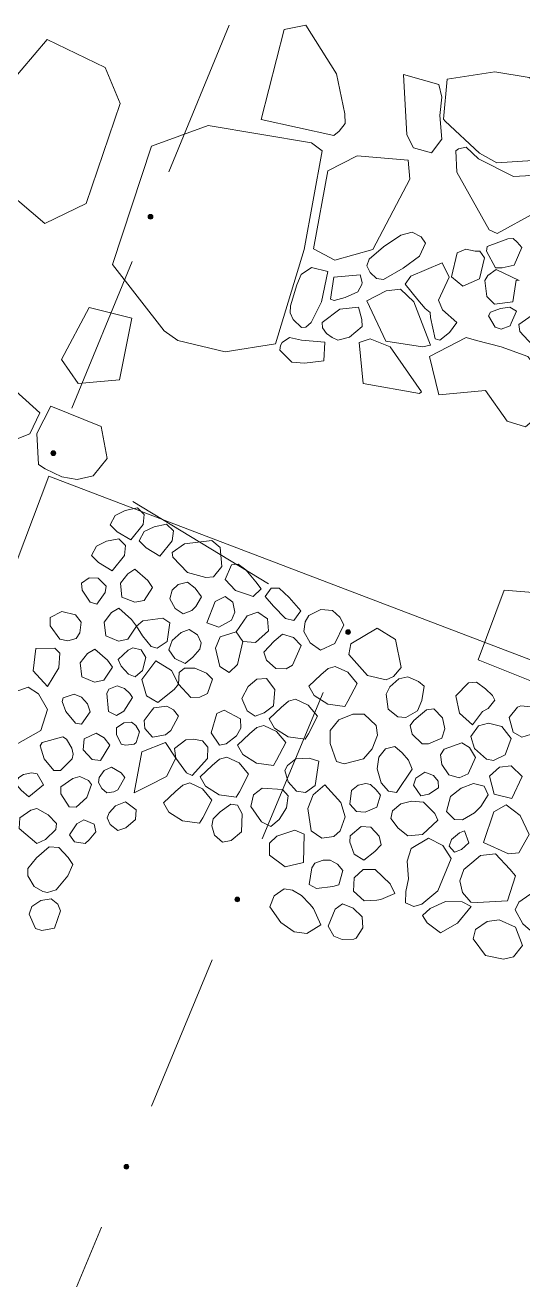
# Model space of a CAD drawing. Header units: metres. Extents: x -10443 to -4073, y -33280 to -26846.
# Drawn here: x -7321.139 to -7319.569, y -29217.282 to -29213.326 of the extents above; entities that cross this region are included whole.
import ezdxf

# ---------------------------------------------------------------- set-up
doc = ezdxf.new("R2010")
doc.units = ezdxf.units.M
doc.header["$MEASUREMENT"] = 0
doc.linetypes.add('CONTINUOUS_1', pattern=[0])
doc.linetypes.add('CONTINUOUS_2', pattern=[0])
for name, color, linetype, lineweight in [('園路', 241, 'CONTINUOUS_2', 18), ('構造物', 241, 'CONTINUOUS_2', 18), ('石', 241, 'CONTINUOUS_2', 18)]:
    doc.layers.add(name, color=color, linetype=linetype, lineweight=lineweight)

msp = doc.modelspace()

# ---------------------------------------------------------------- hatches: boundary and pattern name
at = {"layer": '園路', "linetype": 'CONTINUOUS_1', "lineweight": 18}
for points in [[(-7320.7361, -29213.9305, 1), (-7320.7511, -29213.9305, 1)], [(-7321.0426, -29214.6759, 1), (-7321.0576, -29214.6759, 1)], [(-7320.1129, -29215.2399, 1), (-7320.1279, -29215.2399, 1)], [(-7320.4624, -29216.0826, 1), (-7320.4774, -29216.0826, 1)], [(-7320.8119, -29216.9254, 1), (-7320.8269, -29216.9254, 1)]]:
    msp.add_hatch(color=256, dxfattribs=at).paths.add_polyline_path(points, flags=0)

# ---------------------------------------------------------------- linework, layer by layer
for p, q in [((-7320.6854, -29213.789), (-7320.4952, -29213.3266)), ((-7320.9919, -29214.5344), (-7320.8017, -29214.072)), ((-7320.3715, -29215.0875), (-7320.799, -29214.8282)), ((-7320.3909, -29215.8922), (-7320.1994, -29215.4303)), ((-7320.7404, -29216.7349), (-7320.5489, -29216.2731)), ((-7321.09, -29217.5777), (-7320.8984, -29217.1158))]:
    msp.add_line(p, q, dxfattribs=at)
for centre in [(-7320.7436, -29213.9305), (-7321.0501, -29214.6759), (-7320.1204, -29215.2399), (-7320.4699, -29216.0826), (-7320.8194, -29216.9254)]:
    msp.add_circle(centre, 0.0075, dxfattribs=at)
at = {"layer": '構造物', "linetype": 'CONTINUOUS_2', "lineweight": 18, "flags": 128}
msp.add_lwpolyline([(-7321.0643, -29214.7481), (-7317.6148, -29216.0635), (-7320.2131, -29222.986), (-7324.5044, -29221.3627), (-7322.541, -29216.1013), (-7321.7102, -29216.4567)], close=True, dxfattribs=at)
at = {"layer": '石', "linetype": 'CONTINUOUS_2', "lineweight": 18, "flags": 128}
for points in [[(-7320.3948, -29213.6239), (-7320.3223, -29213.3399), (-7320.254, -29213.3264), (-7320.1569, -29213.4801), (-7320.1311, -29213.6058), (-7320.1294, -29213.6363), (-7320.1489, -29213.6606), (-7320.1653, -29213.6743)], [(-7320.9461, -29213.8892), (-7321.0772, -29213.9514), (-7321.2426, -29213.8112), (-7321.1923, -29213.5167), (-7321.0698, -29213.3714), (-7320.8869, -29213.4596), (-7320.8391, -29213.5736)], [(-7319.9455, -29213.4819), (-7319.9347, -29213.6721), (-7319.9137, -29213.7129), (-7319.8574, -29213.7294), (-7319.8247, -29213.6861), (-7319.8312, -29213.6118), (-7319.8246, -29213.5532), (-7319.8342, -29213.5134)], [(-7319.8082, -29213.4969), (-7319.6574, -29213.4739), (-7319.5492, -29213.4921), (-7319.4262, -29213.588), (-7319.4496, -29213.6582), (-7319.5374, -29213.7531), (-7319.6507, -29213.7605), (-7319.7058, -29213.7297), (-7319.814, -29213.6292), (-7319.8192, -29213.623)], [(-7320.2584, -29214.0334), (-7320.3494, -29214.3309), (-7320.5076, -29214.356), (-7320.6572, -29214.3202), (-7320.7001, -29214.2905), (-7320.8638, -29214.0812), (-7320.7402, -29213.7085), (-7320.5622, -29213.6428), (-7320.2355, -29213.6974), (-7320.202, -29213.7231)], [(-7319.5316, -29213.9182), (-7319.6499, -29213.983), (-7319.675, -29213.9721), (-7319.7775, -29213.7898), (-7319.7803, -29213.7232), (-7319.7725, -29213.7166), (-7319.7475, -29213.7116), (-7319.7088, -29213.7482), (-7319.5982, -29213.8041), (-7319.5604, -29213.8016), (-7319.5284, -29213.7986)], [(-7320.2297, -29214.0317), (-7320.1842, -29213.7863), (-7320.0914, -29213.7385), (-7319.9309, -29213.7526), (-7319.9255, -29213.8118), (-7320.0422, -29214.0336), (-7320.1626, -29214.0674)], [(-7319.947, -29214.0926), (-7320.0089, -29214.1286), (-7320.0308, -29214.1257), (-7320.0503, -29214.1067), (-7320.061, -29214.0855), (-7320.0543, -29214.064), (-7320.0085, -29214.0256), (-7319.9543, -29213.9889), (-7319.9179, -29213.9796), (-7319.8902, -29213.9936), (-7319.8766, -29214.014), (-7319.8955, -29214.0547)], [(-7319.5969, -29214.083), (-7319.6342, -29214.0913), (-7319.6554, -29214.0914), (-7319.6835, -29214.0389), (-7319.6813, -29214.0246), (-7319.6166, -29214.0004), (-7319.6001, -29213.999), (-7319.5867, -29214.0108), (-7319.5728, -29214.0274)], [(-7319.7056, -29214.1265), (-7319.7587, -29214.1498), (-7319.7946, -29214.1197), (-7319.7764, -29214.0442), (-7319.7485, -29214.0332), (-7319.7191, -29214.0386), (-7319.7047, -29214.0389), (-7319.6902, -29214.0604)], [(-7320.2043, -29214.1985), (-7320.2366, -29214.2642), (-7320.2541, -29214.2789), (-7320.267, -29214.2795), (-7320.2939, -29214.2549), (-7320.3032, -29214.2335), (-7320.3021, -29214.2113), (-7320.2818, -29214.1455), (-7320.2683, -29214.1129), (-7320.2355, -29214.0909), (-7320.1844, -29214.1031)], [(-7319.7771, -29214.2635), (-7319.8001, -29214.2952), (-7319.8311, -29214.3194), (-7319.8452, -29214.3153), (-7319.8605, -29214.2485), (-7319.8619, -29214.232), (-7319.8773, -29214.22), (-7319.9008, -29214.192), (-7319.9399, -29214.1433), (-7319.9223, -29214.1179), (-7319.8232, -29214.0755), (-7319.8012, -29214.1208), (-7319.8355, -29214.1938), (-7319.8227, -29214.2238)], [(-7320.0898, -29214.167), (-7320.1291, -29214.185), (-7320.1646, -29214.1951), (-7320.1762, -29214.1907), (-7320.1649, -29214.1206), (-7320.0821, -29214.1133), (-7320.0762, -29214.1382), (-7320.0767, -29214.1442)], [(-7319.6003, -29214.1993), (-7319.6586, -29214.2057), (-7319.6825, -29214.1815), (-7319.6888, -29214.1318), (-7319.6796, -29214.1153), (-7319.6529, -29214.0964), (-7319.5809, -29214.1316), (-7319.5905, -29214.1308)], [(-7319.8859, -29214.3406), (-7320.0018, -29214.3228), (-7320.0609, -29214.1953), (-7320.0004, -29214.164), (-7319.9548, -29214.1593), (-7319.913, -29214.1986), (-7319.8604, -29214.3351)], [(-7320.0755, -29214.277), (-7320.1161, -29214.3102), (-7320.1532, -29214.3194), (-7320.1705, -29214.311), (-7320.1887, -29214.2987), (-7320.2016, -29214.2805), (-7320.2019, -29214.2642), (-7320.1465, -29214.2224), (-7320.0877, -29214.2156), (-7320.0766, -29214.255)], [(-7319.6055, -29214.2663), (-7319.6088, -29214.275), (-7319.6379, -29214.2853), (-7319.656, -29214.2792), (-7319.6779, -29214.2433), (-7319.6711, -29214.2317), (-7319.6393, -29214.2203), (-7319.61, -29214.2158), (-7319.5893, -29214.2279)], [(-7319.3699, -29214.4464), (-7319.4297, -29214.486), (-7319.4573, -29214.4879), (-7319.4778, -29214.4413), (-7319.4779, -29214.3936), (-7319.5247, -29214.3505), (-7319.5788, -29214.2924), (-7319.5813, -29214.2705), (-7319.5397, -29214.2409), (-7319.4962, -29214.2389), (-7319.4505, -29214.2617), (-7319.4082, -29214.3059)], [(-7320.1964, -29214.3851), (-7320.2578, -29214.3917), (-7320.2973, -29214.3887), (-7320.3356, -29214.3516), (-7320.3334, -29214.3363), (-7320.3287, -29214.3269), (-7320.3051, -29214.311), (-7320.2669, -29214.3199), (-7320.1938, -29214.3263)], [(-7320.0724, -29214.4562), (-7320.0852, -29214.327), (-7320.0505, -29214.3156), (-7319.9872, -29214.3404), (-7319.8889, -29214.4829), (-7319.8952, -29214.4881)], [(-7319.7475, -29214.3108), (-7319.864, -29214.3714), (-7319.8342, -29214.4925), (-7319.687, -29214.4779), (-7319.619, -29214.5748), (-7319.5613, -29214.5929), (-7319.5177, -29214.5562), (-7319.5095, -29214.4299), (-7319.5535, -29214.3711), (-7319.6375, -29214.3407), (-7319.7152, -29214.3209)], [(-7321.6739, -29214.5157), (-7321.7261, -29214.4534), (-7321.7348, -29214.4066), (-7321.7005, -29214.366), (-7321.6481, -29214.3385), (-7321.5247, -29214.3481), (-7321.3289, -29214.41), (-7321.191, -29214.4593), (-7321.0925, -29214.5486), (-7321.1239, -29214.615), (-7321.2287, -29214.6558), (-7321.3927, -29214.612), (-7321.566, -29214.5712)], [(-7321.102, -29214.6144), (-7321.0578, -29214.5277), (-7320.8997, -29214.5916), (-7320.8806, -29214.6925), (-7320.9249, -29214.7473), (-7320.9751, -29214.7593), (-7321.0234, -29214.7503), (-7321.0761, -29214.7254), (-7321.097, -29214.7111)], [(-7320.8058, -29214.9495), (-7320.8488, -29214.9236), (-7320.8709, -29214.9014), (-7320.8549, -29214.872), (-7320.8236, -29214.8564), (-7320.7844, -29214.8483), (-7320.7632, -29214.8694), (-7320.7669, -29214.9009)], [(-7320.7141, -29215.0007), (-7320.7571, -29214.9748), (-7320.7792, -29214.9526), (-7320.7632, -29214.9232), (-7320.732, -29214.9077), (-7320.6927, -29214.8995), (-7320.6715, -29214.9206), (-7320.6752, -29214.9521)], [(-7320.8649, -29215.0468), (-7320.9078, -29215.0209), (-7320.93, -29214.9988), (-7320.9139, -29214.9694), (-7320.8827, -29214.9538), (-7320.8435, -29214.9457), (-7320.8222, -29214.9668), (-7320.8259, -29214.9982)], [(-7320.5446, -29215.0655), (-7320.5694, -29215.0676), (-7320.6273, -29215.0525), (-7320.6736, -29215.0036), (-7320.6752, -29214.9891), (-7320.6367, -29214.9621), (-7320.5505, -29214.9509), (-7320.5236, -29214.9734), (-7320.5187, -29215.0331)], [(-7320.7636, -29215.1399), (-7320.793, -29215.146), (-7320.8335, -29215.1294), (-7320.8383, -29215.0857), (-7320.8155, -29215.0559), (-7320.7926, -29215.042), (-7320.7524, -29215.0773), (-7320.7369, -29215.0989)], [(-7320.4201, -29215.1279), (-7320.4406, -29215.1203), (-7320.4752, -29215.1086), (-7320.5078, -29215.074), (-7320.4884, -29215.0275), (-7320.467, -29215.0256), (-7320.4426, -29215.0441), (-7320.4165, -29215.0752), (-7320.4112, -29215.0815), (-7320.3948, -29215.1031)], [(-7320.8869, -29215.1156), (-7320.9132, -29215.1518), (-7320.9338, -29215.1461), (-7320.9593, -29215.1073), (-7320.9613, -29215.0859), (-7320.9367, -29215.0688), (-7320.9089, -29215.0703), (-7320.8831, -29215.0947)], [(-7320.6003, -29215.1595), (-7320.6129, -29215.1719), (-7320.6409, -29215.1829), (-7320.6663, -29215.1653), (-7320.6829, -29215.135), (-7320.6757, -29215.1077), (-7320.6568, -29215.0901), (-7320.6273, -29215.083), (-7320.6029, -29215.1015), (-7320.5832, -29215.1293)], [(-7320.291, -29215.2037), (-7320.3174, -29215.1975), (-7320.3554, -29215.1586), (-7320.3816, -29215.1274), (-7320.3629, -29215.1011), (-7320.3379, -29215.1014), (-7320.3058, -29215.1311), (-7320.269, -29215.1729)], [(-7319.7098, -29215.3269), (-7319.6285, -29215.1073), (-7319.3288, -29215.1321), (-7319.2801, -29215.1869), (-7319.3031, -29215.2513), (-7319.377, -29215.3532), (-7319.4056, -29215.4489)], [(-7320.488, -29215.2026), (-7320.5284, -29215.2241), (-7320.5658, -29215.2112), (-7320.5396, -29215.1432), (-7320.5084, -29215.1276), (-7320.4841, -29215.1461), (-7320.4772, -29215.1775)], [(-7320.9784, -29215.2597), (-7321.0041, -29215.2671), (-7321.0297, -29215.2619), (-7321.0597, -29215.2198), (-7321.0603, -29215.1938), (-7321.023, -29215.1749), (-7320.9806, -29215.1854), (-7320.9625, -29215.2091), (-7320.9663, -29215.2425)], [(-7320.8148, -29215.2625), (-7320.8442, -29215.2686), (-7320.8847, -29215.252), (-7320.8895, -29215.2083), (-7320.8667, -29215.1785), (-7320.8438, -29215.1646), (-7320.8035, -29215.1999), (-7320.7881, -29215.2215)], [(-7320.6908, -29215.2691), (-7320.7225, -29215.2904), (-7320.7413, -29215.2849), (-7320.7692, -29215.2516), (-7320.7881, -29215.2215), (-7320.7679, -29215.2046), (-7320.7046, -29215.1957), (-7320.6828, -29215.211)], [(-7320.3716, -29215.2364), (-7320.4124, -29215.2732), (-7320.4525, -29215.2697), (-7320.4729, -29215.239), (-7320.4382, -29215.1886), (-7320.4054, -29215.1771), (-7320.3741, -29215.1986)], [(-7320.1624, -29215.2754), (-7320.2077, -29215.2974), (-7320.2404, -29215.2743), (-7320.2603, -29215.2379), (-7320.2562, -29215.2079), (-7320.2443, -29215.1873), (-7320.2066, -29215.1689), (-7320.1693, -29215.1722), (-7320.1466, -29215.193), (-7320.1342, -29215.2172)], [(-7320.6099, -29215.319), (-7320.6338, -29215.3391), (-7320.667, -29215.3227), (-7320.6859, -29215.296), (-7320.6756, -29215.2661), (-7320.6465, -29215.2417), (-7320.6215, -29215.2313), (-7320.595, -29215.2481), (-7320.5838, -29215.2741), (-7320.5885, -29215.2939)], [(-7320.4689, -29215.3419), (-7320.4957, -29215.367), (-7320.5244, -29215.3486), (-7320.5381, -29215.2911), (-7320.5234, -29215.2548), (-7320.4729, -29215.239), (-7320.4525, -29215.2697)], [(-7319.9772, -29215.3798), (-7319.9998, -29215.3908), (-7320.0593, -29215.3769), (-7320.1185, -29215.3111), (-7320.1112, -29215.2771), (-7320.0289, -29215.2279), (-7319.9713, -29215.2633), (-7319.9531, -29215.3516)], [(-7320.2956, -29215.3446), (-7320.3154, -29215.3559), (-7320.3485, -29215.3544), (-7320.378, -29215.3287), (-7320.3859, -29215.3035), (-7320.354, -29215.2687), (-7320.3275, -29215.2465), (-7320.2923, -29215.2568), (-7320.2685, -29215.282)], [(-7321.0331, -29215.3527), (-7321.0686, -29215.4117), (-7321.1133, -29215.3616), (-7321.1057, -29215.2915), (-7321.045, -29215.291), (-7321.0291, -29215.3068)], [(-7320.8906, -29215.3912), (-7320.92, -29215.3973), (-7320.9604, -29215.3807), (-7320.9653, -29215.337), (-7320.9425, -29215.3072), (-7320.9196, -29215.2933), (-7320.8793, -29215.3286), (-7320.8639, -29215.3502)], [(-7320.7691, -29215.3614), (-7320.792, -29215.3806), (-7320.8125, -29215.373), (-7320.8362, -29215.3469), (-7320.846, -29215.3268), (-7320.8145, -29215.2968), (-7320.7994, -29215.2894), (-7320.773, -29215.2956), (-7320.7578, -29215.32)], [(-7320.7206, -29215.4615), (-7320.7564, -29215.441), (-7320.7706, -29215.3892), (-7320.7265, -29215.331), (-7320.6772, -29215.3613), (-7320.6549, -29215.4037), (-7320.6694, -29215.4212)], [(-7320.5636, -29215.4333), (-7320.5878, -29215.4456), (-7320.6167, -29215.446), (-7320.6549, -29215.4037), (-7320.6532, -29215.3677), (-7320.636, -29215.3533), (-7320.6042, -29215.3532), (-7320.5667, -29215.3695), (-7320.5481, -29215.3884)], [(-7320.1209, -29215.4577), (-7320.1311, -29215.4741), (-7320.1846, -29215.4673), (-7320.2277, -29215.4397), (-7320.2446, -29215.41), (-7320.2068, -29215.3743), (-7320.1834, -29215.3547), (-7320.1612, -29215.348), (-7320.1216, -29215.3666), (-7320.0922, -29215.4017)], [(-7320.3852, -29215.4942), (-7320.4136, -29215.5047), (-7320.4382, -29215.4881), (-7320.455, -29215.4491), (-7320.4358, -29215.4118), (-7320.4077, -29215.3882), (-7320.3773, -29215.3865), (-7320.3514, -29215.4206), (-7320.3559, -29215.4722)], [(-7319.9382, -29215.509), (-7319.9631, -29215.5074), (-7319.9944, -29215.4829), (-7319.9999, -29215.4355), (-7319.9888, -29215.4121), (-7319.9603, -29215.387), (-7319.9322, -29215.3811), (-7319.8988, -29215.3956), (-7319.8802, -29215.4107), (-7319.8874, -29215.4556), (-7319.9011, -29215.4885)], [(-7319.7276, -29215.5327), (-7319.7691, -29215.4958), (-7319.7802, -29215.4414), (-7319.7405, -29215.4001), (-7319.7158, -29215.3979), (-7319.6873, -29215.4192), (-7319.6646, -29215.44), (-7319.6572, -29215.455), (-7319.6782, -29215.4806), (-7319.6964, -29215.4906)], [(-7321.0899, -29215.5504), (-7321.1689, -29215.5955), (-7321.2097, -29215.55), (-7321.2247, -29215.5068), (-7321.2092, -29215.462), (-7321.1731, -29215.429), (-7321.1299, -29215.414), (-7321.097, -29215.4342), (-7321.0682, -29215.4844)], [(-7320.9615, -29215.5304), (-7320.9804, -29215.5268), (-7321.011, -29215.4904), (-7321.0217, -29215.4587), (-7321.0188, -29215.4474), (-7320.9841, -29215.4359), (-7320.9608, -29215.4447), (-7320.9424, -29215.4665), (-7320.934, -29215.4914)], [(-7320.8279, -29215.4891), (-7320.8513, -29215.5034), (-7320.8762, -29215.4906), (-7320.8817, -29215.4333), (-7320.8748, -29215.4204), (-7320.8488, -29215.4092), (-7320.8255, -29215.418), (-7320.8086, -29215.4339), (-7320.8001, -29215.4462)], [(-7320.6799, -29215.5501), (-7320.6965, -29215.564), (-7320.7376, -29215.5713), (-7320.7615, -29215.5442), (-7320.7631, -29215.5184), (-7320.7419, -29215.4888), (-7320.7327, -29215.4787), (-7320.6924, -29215.4732), (-7320.671, -29215.4847), (-7320.6548, -29215.5054)], [(-7320.2455, -29215.561), (-7320.2556, -29215.5775), (-7320.3092, -29215.5706), (-7320.3523, -29215.543), (-7320.3692, -29215.5134), (-7320.3314, -29215.4777), (-7320.308, -29215.4581), (-7320.2858, -29215.4514), (-7320.2462, -29215.47), (-7320.2168, -29215.5051)], [(-7319.5316, -29215.5587), (-7319.5722, -29215.5715), (-7319.5997, -29215.5556), (-7319.612, -29215.5093), (-7319.586, -29215.4769), (-7319.576, -29215.472), (-7319.5254, -29215.4774), (-7319.495, -29215.4926), (-7319.4747, -29215.5146), (-7319.4856, -29215.5396)], [(-7320.505, -29215.592), (-7320.5256, -29215.596), (-7320.5525, -29215.5575), (-7320.5343, -29215.497), (-7320.5116, -29215.486), (-7320.4592, -29215.5137), (-7320.4588, -29215.5426), (-7320.4725, -29215.5674)], [(-7320.1327, -29215.6556), (-7320.1565, -29215.6484), (-7320.1772, -29215.5914), (-7320.1774, -29215.5503), (-7320.1494, -29215.5162), (-7320.1049, -29215.4989), (-7320.0696, -29215.4988), (-7320.0316, -29215.5342), (-7320.0279, -29215.5653), (-7320.0444, -29215.6075), (-7320.0716, -29215.6398)], [(-7319.8668, -29215.5922), (-7319.8867, -29215.5924), (-7319.9186, -29215.5614), (-7319.9246, -29215.5345), (-7319.913, -29215.5188), (-7319.8915, -29215.5008), (-7319.8728, -29215.4851), (-7319.8494, -29215.482), (-7319.823, -29215.5107), (-7319.8152, -29215.5454), (-7319.8248, -29215.5747)], [(-7320.7893, -29215.5878), (-7320.7956, -29215.593), (-7320.8209, -29215.5966), (-7320.836, -29215.5933), (-7320.8507, -29215.5631), (-7320.8508, -29215.5419), (-7320.8272, -29215.5257), (-7320.804, -29215.5239), (-7320.7895, -29215.5348), (-7320.7787, -29215.554)], [(-7320.3459, -29215.6441), (-7320.356, -29215.6605), (-7320.4095, -29215.6536), (-7320.4526, -29215.626), (-7320.4695, -29215.5964), (-7320.4317, -29215.5607), (-7320.4084, -29215.5411), (-7320.3861, -29215.5344), (-7320.3466, -29215.553), (-7320.3171, -29215.5881)], [(-7319.6251, -29215.6266), (-7319.6614, -29215.6446), (-7319.6841, -29215.6407), (-7319.7216, -29215.6066), (-7319.7337, -29215.5689), (-7319.7086, -29215.5355), (-7319.677, -29215.5267), (-7319.6357, -29215.538), (-7319.6062, -29215.5753)], [(-7321.0272, -29215.6758), (-7321.0484, -29215.6759), (-7321.0789, -29215.6395), (-7321.0917, -29215.5989), (-7321.085, -29215.5879), (-7321.0199, -29215.5705), (-7321.0089, -29215.5772), (-7320.9922, -29215.6057), (-7320.9871, -29215.6244), (-7320.9903, -29215.6395)], [(-7320.9012, -29215.6444), (-7320.9279, -29215.6421), (-7320.956, -29215.6107), (-7320.953, -29215.5763), (-7320.9148, -29215.5585), (-7320.8901, -29215.5732), (-7320.872, -29215.5969)], [(-7320.7493, -29215.7233), (-7320.7947, -29215.7472), (-7320.7708, -29215.6174), (-7320.6961, -29215.5883), (-7320.6638, -29215.6373), (-7320.6929, -29215.6955)], [(-7320.564, -29215.6389), (-7320.612, -29215.6924), (-7320.63, -29215.6836), (-7320.6638, -29215.6373), (-7320.6681, -29215.6066), (-7320.6325, -29215.5794), (-7320.6077, -29215.5773), (-7320.5793, -29215.5826), (-7320.5623, -29215.6029)], [(-7319.7417, -29215.6867), (-7319.7698, -29215.6996), (-7319.8027, -29215.69), (-7319.8249, -29215.6573), (-7319.829, -29215.6271), (-7319.8177, -29215.6088), (-7319.7621, -29215.5886), (-7319.7373, -29215.6033), (-7319.719, -29215.6357)], [(-7320.4631, -29215.7436), (-7320.4732, -29215.76), (-7320.5267, -29215.7532), (-7320.5698, -29215.7256), (-7320.5867, -29215.6959), (-7320.5489, -29215.6602), (-7320.5256, -29215.6406), (-7320.5033, -29215.6339), (-7320.4638, -29215.6525), (-7320.4343, -29215.6876)], [(-7319.9681, -29215.7457), (-7319.9928, -29215.7417), (-7320.0165, -29215.7155), (-7320.029, -29215.6711), (-7320.0229, -29215.6341), (-7320.0023, -29215.608), (-7319.9728, -29215.6009), (-7319.9495, -29215.6203), (-7319.9294, -29215.6442), (-7319.9184, -29215.6721)], [(-7320.8468, -29215.7372), (-7320.8595, -29215.7431), (-7320.881, -29215.747), (-7320.8972, -29215.7334), (-7320.9071, -29215.7146), (-7320.9056, -29215.698), (-7320.8896, -29215.6763), (-7320.8662, -29215.6662), (-7320.8363, -29215.6836), (-7320.8241, -29215.6981)], [(-7320.2247, -29215.7233), (-7320.2542, -29215.7458), (-7320.2827, -29215.7414), (-7320.309, -29215.7115), (-7320.3194, -29215.6765), (-7320.3116, -29215.6605), (-7320.2854, -29215.6397), (-7320.2435, -29215.6376), (-7320.2129, -29215.6473)], [(-7319.6036, -29215.7641), (-7319.6592, -29215.7506), (-7319.6745, -29215.6944), (-7319.6432, -29215.6663), (-7319.6062, -29215.6618), (-7319.5715, -29215.6947)], [(-7321.0812, -29215.7211), (-7321.1269, -29215.7595), (-7321.152, -29215.738), (-7321.1703, -29215.7162), (-7321.1591, -29215.6979), (-7321.1439, -29215.6887), (-7321.1194, -29215.6841), (-7321.1013, -29215.6866)], [(-7320.9441, -29215.761), (-7320.9783, -29215.7921), (-7321.0006, -29215.7907), (-7321.0259, -29215.7494), (-7321.0266, -29215.7275), (-7320.9883, -29215.7013), (-7320.9666, -29215.6949), (-7320.9394, -29215.7075), (-7320.9302, -29215.7199)], [(-7319.8655, -29215.751), (-7319.8909, -29215.7558), (-7319.9143, -29215.7223), (-7319.9066, -29215.7005), (-7319.878, -29215.6812), (-7319.8513, -29215.6919), (-7319.8362, -29215.7099), (-7319.8349, -29215.7312)], [(-7320.5789, -29215.8253), (-7320.589, -29215.8418), (-7320.6425, -29215.8349), (-7320.6856, -29215.8073), (-7320.7025, -29215.7777), (-7320.6647, -29215.742), (-7320.6414, -29215.7224), (-7320.6191, -29215.7156), (-7320.5796, -29215.7343), (-7320.5501, -29215.7693)], [(-7320.3374, -29215.8309), (-7320.3638, -29215.853), (-7320.3939, -29215.8382), (-7320.4275, -29215.7897), (-7320.4185, -29215.7526), (-7320.391, -29215.7319), (-7320.3272, -29215.7362), (-7320.3097, -29215.7557), (-7320.3143, -29215.7938)], [(-7320.1656, -29215.884), (-7320.2036, -29215.8893), (-7320.2363, -29215.8662), (-7320.2474, -29215.7959), (-7320.2306, -29215.7526), (-7320.1932, -29215.7212), (-7320.1433, -29215.7776), (-7320.1298, -29215.8221), (-7320.1453, -29215.867)], [(-7320.03, -29215.7923), (-7320.0669, -29215.8074), (-7320.0937, -29215.8051), (-7320.1148, -29215.782), (-7320.1101, -29215.7391), (-7320.0884, -29215.7227), (-7320.0648, -29215.7171), (-7320.0497, -29215.7203), (-7320.0319, -29215.7373), (-7320.018, -29215.7539)], [(-7319.7015, -29215.7894), (-7319.7215, -29215.8098), (-7319.76, -29215.8314), (-7319.785, -29215.8312), (-7319.8098, -29215.8059), (-7319.7969, -29215.7579), (-7319.7638, -29215.7319), (-7319.725, -29215.717), (-7319.6911, -29215.7258), (-7319.679, -29215.7528)], [(-7320.8214, -29215.8575), (-7320.8465, -29215.8656), (-7320.8705, -29215.8468), (-7320.8802, -29215.8254), (-7320.8736, -29215.8093), (-7320.8538, -29215.7879), (-7320.8225, -29215.7746), (-7320.7888, -29215.8007), (-7320.7908, -29215.8307)], [(-7320.4563, -29215.8693), (-7320.4889, -29215.8967), (-7320.517, -29215.9025), (-7320.542, -29215.8798), (-7320.5497, -29215.8509), (-7320.5459, -29215.8288), (-7320.5241, -29215.8069), (-7320.4904, -29215.7823), (-7320.4689, -29215.7854), (-7320.454, -29215.813)], [(-7319.8856, -29215.8782), (-7319.9321, -29215.8819), (-7319.9628, -29215.858), (-7319.9851, -29215.8271), (-7319.9802, -29215.8035), (-7319.9542, -29215.7817), (-7319.9207, -29215.7731), (-7319.8825, -29215.7764), (-7319.8471, -29215.8123), (-7319.8373, -29215.8324)], [(-7319.6931, -29215.9028), (-7319.6606, -29215.8064), (-7319.6221, -29215.7848), (-7319.5779, -29215.8185), (-7319.5494, -29215.8778), (-7319.5823, -29215.9356), (-7319.6145, -29215.9395)], [(-7321.0745, -29215.8934), (-7321.1026, -29215.9064), (-7321.1582, -29215.8591), (-7321.1562, -29215.8256), (-7321.1214, -29215.8017), (-7321.1026, -29215.7966), (-7321.0668, -29215.8161), (-7321.0403, -29215.8435), (-7321.042, -29215.8626)], [(-7320.9366, -29215.8952), (-7320.9498, -29215.9062), (-7320.9834, -29215.9014), (-7320.9987, -29215.8789), (-7320.9758, -29215.8443), (-7320.9535, -29215.8315), (-7320.9214, -29215.8458), (-7320.9157, -29215.8694)], [(-7320.2609, -29215.9666), (-7320.3185, -29215.9804), (-7320.3686, -29215.9428), (-7320.3682, -29215.9052), (-7320.3446, -29215.8828), (-7320.2881, -29215.8646), (-7320.2589, -29215.8773)], [(-7320.0357, -29215.9315), (-7320.0708, -29215.9593), (-7320.1009, -29215.9403), (-7320.115, -29215.9024), (-7320.1142, -29215.8823), (-7320.0788, -29215.8527), (-7320.0483, -29215.8553), (-7320.0228, -29215.8836), (-7320.0156, -29215.9111)], [(-7319.7625, -29215.9256), (-7319.7843, -29215.9333), (-7319.802, -29215.9144), (-7319.7944, -29215.8939), (-7319.7694, -29215.873), (-7319.7535, -29215.8667), (-7319.7395, -29215.9045)], [(-7319.8374, -29216.0558), (-7319.8873, -29216.0976), (-7319.913, -29216.105), (-7319.9389, -29216.0931), (-7319.9387, -29216.0575), (-7319.9294, -29216.0179), (-7319.9341, -29215.9616), (-7319.9211, -29215.9223), (-7319.8672, -29215.8895), (-7319.8211, -29215.9128), (-7319.7957, -29215.9535)], [(-7321.0415, -29216.0525), (-7321.0682, -29216.0608), (-7321.0833, -29216.0575), (-7321.1108, -29216.0417), (-7321.13, -29216.0082), (-7321.13, -29215.9851), (-7321.103, -29215.9518), (-7321.0633, -29215.9168), (-7321.0327, -29215.9195), (-7321.0028, -29215.951), (-7320.9883, -29215.9725), (-7321.0039, -29216.0086)], [(-7319.6179, -29216.0874), (-7319.7127, -29216.0925), (-7319.7329, -29216.0917), (-7319.759, -29216.0606), (-7319.7683, -29216.0241), (-7319.7556, -29215.9887), (-7319.7296, -29215.9669), (-7319.7026, -29215.9442), (-7319.6559, -29215.9386), (-7319.6101, -29215.9869), (-7319.5918, -29216.0088)], [(-7320.1493, -29216.0367), (-7320.1686, -29216.0422), (-7320.2196, -29216.0478), (-7320.2431, -29216.0357), (-7320.2342, -29215.983), (-7320.2256, -29215.9679), (-7320.1988, -29215.9587), (-7320.1772, -29215.9591), (-7320.1537, -29215.9713), (-7320.1367, -29215.9915)], [(-7320.0176, -29216.0828), (-7320.0293, -29216.0847), (-7320.07, -29216.0869), (-7320.1034, -29216.0566), (-7320.1012, -29216.0149), (-7320.0729, -29215.9885), (-7320.0354, -29215.9888), (-7319.9873, -29216.0335), (-7319.9726, -29216.0637)], [(-7320.2502, -29216.1903), (-7320.2901, -29216.1849), (-7320.3328, -29216.1552), (-7320.367, -29216.106), (-7320.3534, -29216.0715), (-7320.3225, -29216.0492), (-7320.296, -29216.0534), (-7320.2676, -29216.0704), (-7320.2411, -29216.0977), (-7320.2298, -29216.1112), (-7320.2063, -29216.1624)], [(-7319.4615, -29216.1549), (-7319.5056, -29216.1972), (-7319.5366, -29216.1878), (-7319.5688, -29216.1599), (-7319.5938, -29216.1154), (-7319.5821, -29216.0914), (-7319.5472, -29216.0675), (-7319.5175, -29216.0691), (-7319.4728, -29216.0971), (-7319.4602, -29216.1184)], [(-7321.0463, -29216.1734), (-7321.0864, -29216.1805), (-7321.106, -29216.174), (-7321.1262, -29216.1289), (-7321.1183, -29216.1046), (-7321.0897, -29216.0859), (-7321.0565, -29216.0811), (-7321.0358, -29216.0973), (-7321.027, -29216.1183)], [(-7320.0945, -29216.2049), (-7320.1025, -29216.2081), (-7320.1391, -29216.2087), (-7320.1652, -29216.1987), (-7320.1827, -29216.1673), (-7320.1606, -29216.1134), (-7320.1379, -29216.0961), (-7320.1045, -29216.1106), (-7320.0761, -29216.1381), (-7320.0743, -29216.172)], [(-7319.7752, -29216.1574), (-7319.8289, -29216.1883), (-7319.8714, -29216.1567), (-7319.8857, -29216.1333), (-7319.8617, -29216.1113), (-7319.8126, -29216.0896), (-7319.7607, -29216.0903), (-7319.7321, -29216.1053)], [(-7319.599, -29216.2632), (-7319.63, -29216.2706), (-7319.6868, -29216.2599), (-7319.7256, -29216.2074), (-7319.7186, -29216.1776), (-7319.6817, -29216.152), (-7319.6437, -29216.1466), (-7319.5923, -29216.1699), (-7319.57, -29216.2282)]]:
    msp.add_lwpolyline(points, close=True, dxfattribs=at)
msp.add_lwpolyline([(-7320.8026, -29214.2503), (-7320.841, -29214.4448), (-7320.972, -29214.4564), (-7321.0246, -29214.3811), (-7320.9371, -29214.2167), (-7320.8026, -29214.2503)], dxfattribs=at)

doc.saveas('drawing.dxf')
